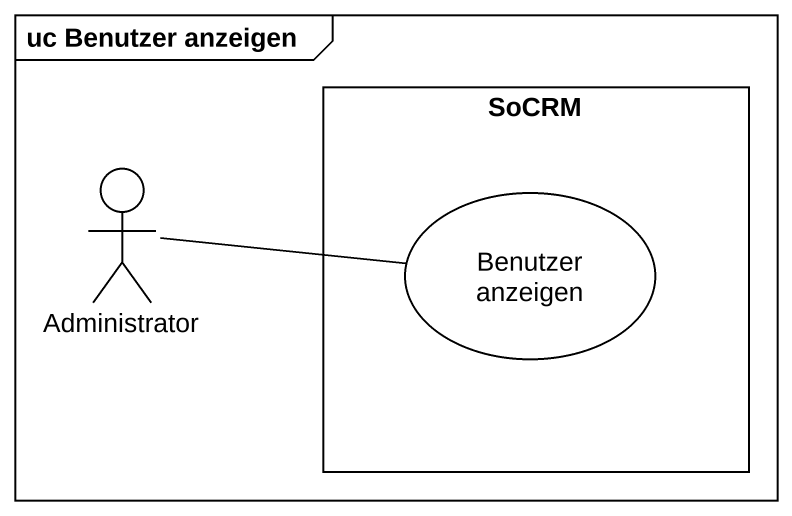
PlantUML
@startuml
mainframe uc Benutzer anzeigen
actor Administrator
rectangle SoCRM {
  usecase "Benutzer anzeigen" as Benutzer_anzeigen
}
Administrator -right- Benutzer_anzeigen
@enduml
